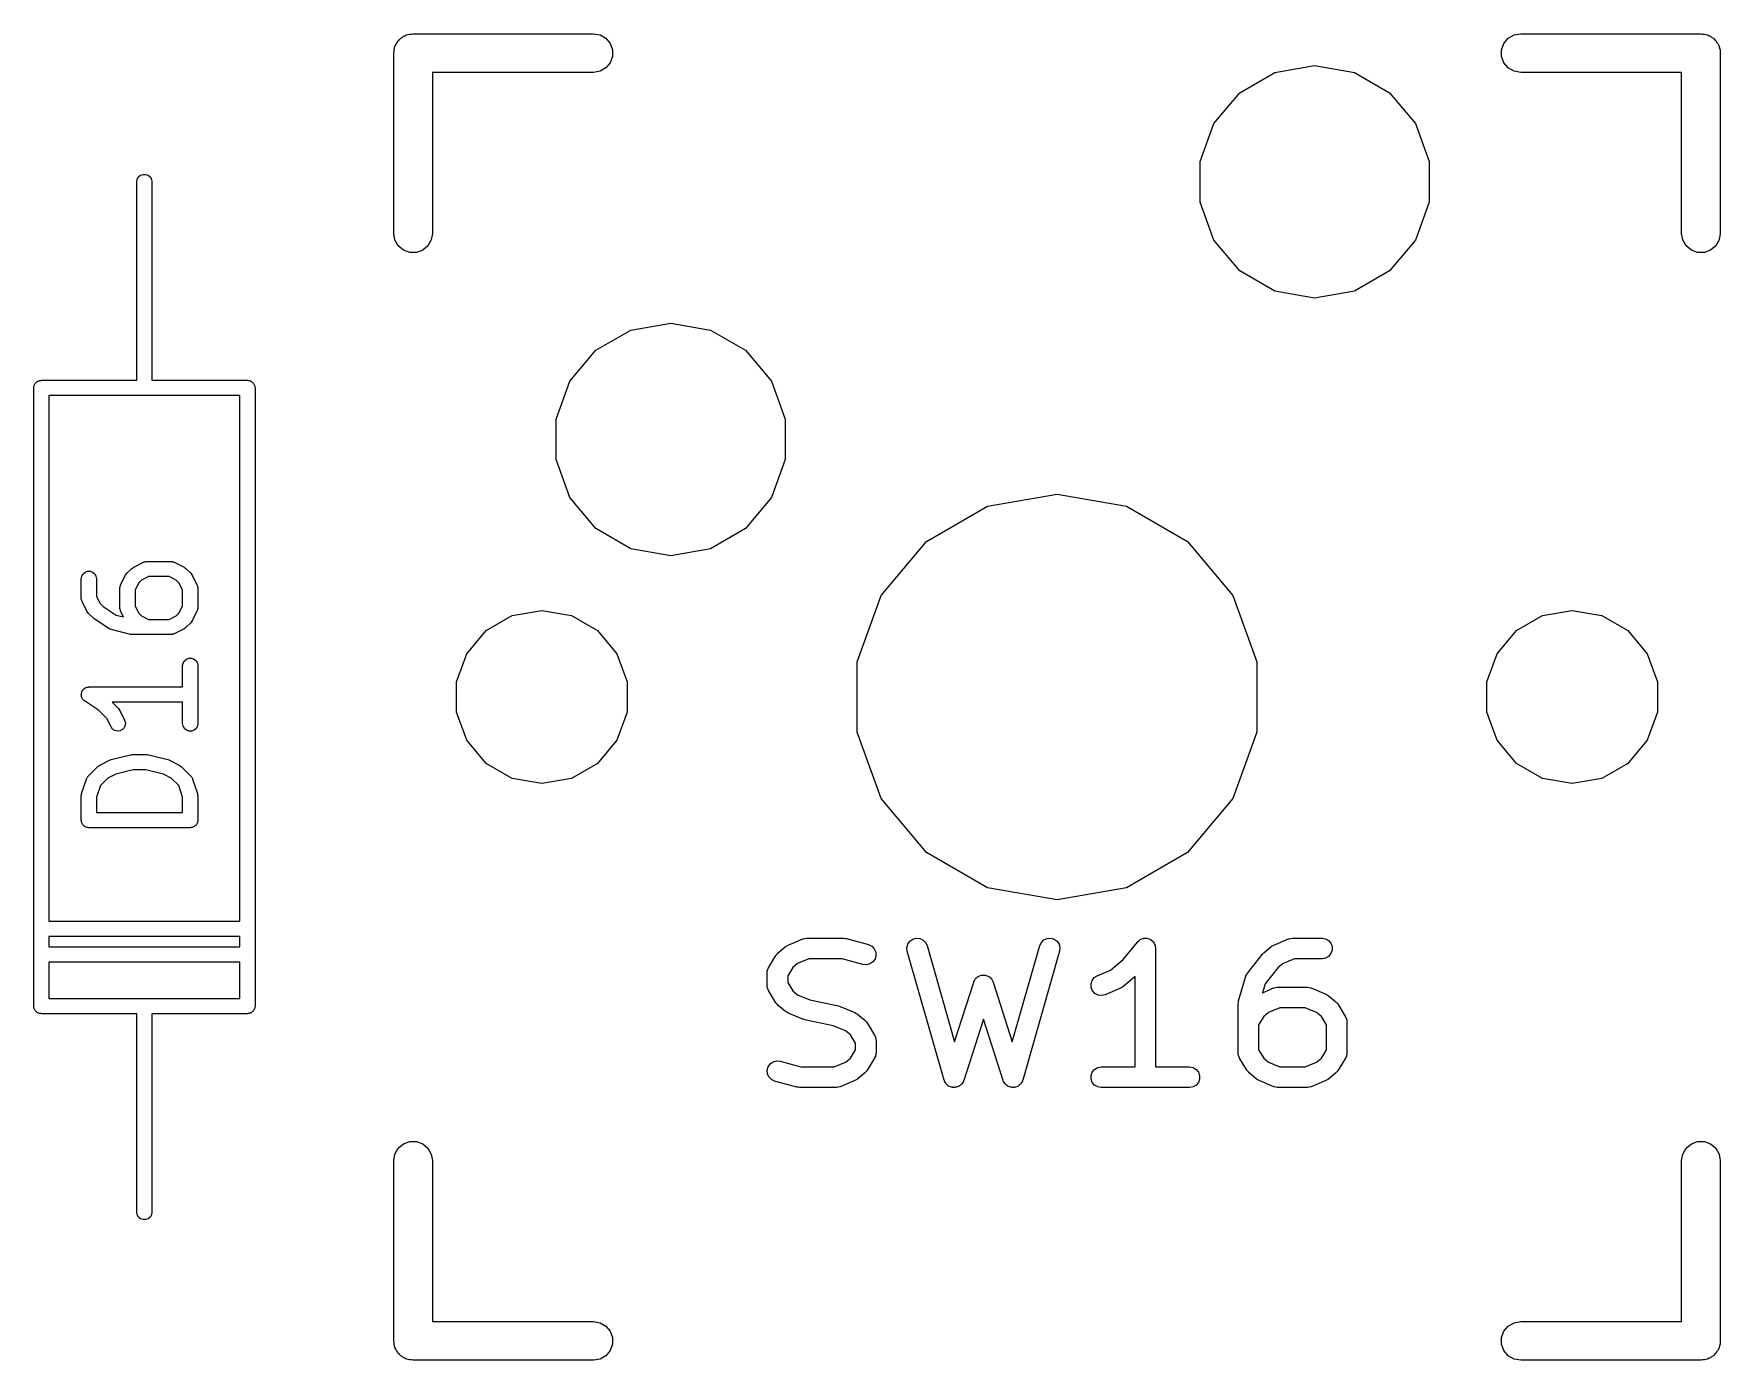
# Model space of a CAD drawing. Extents: x 30 to 168, y -145 to -27.
# Drawn here: x 124.91 to 141.54, y -66.54 to -53.46 of the extents above; entities that cross this region are included whole.
import ezdxf

# ---------------------------------------------------------------- set-up
doc = ezdxf.new("R2010")
doc.units = 0
doc.header["$MEASUREMENT"] = 0
doc.layers.add('BLACK', color=7, linetype='CONTINUOUS')

msp = doc.modelspace()

# ---------------------------------------------------------------- linework, layer by layer
at = {"layer": 'Black'}
for p, q in [((128.485, -53.5547), (128.496, -53.542)), ((128.496, -53.542), (128.504, -53.5275)), ((128.504, -53.5275), (128.517, -53.5168)), ((128.517, -53.5168), (128.528, -53.5041)), ((128.528, -53.5041), (128.542, -53.4957)), ((128.542, -53.4957), (128.555, -53.485)), ((128.555, -53.485), (128.57, -53.4793)), ((128.57, -53.4793), (128.585, -53.471)), ((128.585, -53.471), (128.601, -53.4681)), ((128.601, -53.4681), (128.617, -53.4624)), ((128.617, -53.4624), (128.634, -53.4624)), ((128.634, -53.4624), (128.65, -53.4595)), ((128.65, -53.4595), (130.428, -53.4595)), ((130.428, -53.4595), (130.493, -53.471)), ((130.493, -53.471), (130.55, -53.5041)), ((130.55, -53.5041), (130.593, -53.5547)), ((139.407, -53.5547), (139.45, -53.5041)), ((139.45, -53.5041), (139.507, -53.471)), ((139.507, -53.471), (139.572, -53.4595)), ((139.572, -53.4595), (141.35, -53.4595)), ((141.35, -53.4595), (141.366, -53.4624)), ((141.366, -53.4624), (141.383, -53.4624)), ((141.383, -53.4624), (141.399, -53.4681)), ((141.399, -53.4681), (141.415, -53.471)), ((141.415, -53.471), (141.43, -53.4793)), ((141.43, -53.4793), (141.445, -53.485)), ((141.445, -53.485), (141.458, -53.4957)), ((141.458, -53.4957), (141.472, -53.5041)), ((141.472, -53.5041), (141.483, -53.5168)), ((141.483, -53.5168), (141.496, -53.5275)), ((141.496, -53.5275), (141.504, -53.542)), ((141.504, -53.542), (141.515, -53.5547)), ((128.459, -53.65), (128.462, -53.6336)), ((128.459, -55.428), (128.459, -53.65)), ((128.462, -53.6169), (128.468, -53.6013)), ((128.462, -53.6336), (128.462, -53.6169)), ((128.468, -53.6013), (128.471, -53.5848)), ((128.471, -53.5848), (128.479, -53.5704)), ((128.479, -53.5704), (128.485, -53.5547)), ((130.593, -53.5547), (130.616, -53.6169)), ((130.616, -53.6831), (130.593, -53.7452)), ((130.616, -53.6169), (130.616, -53.6831)), ((139.384, -53.6169), (139.407, -53.5547)), ((139.384, -53.6831), (139.384, -53.6169)), ((139.407, -53.7452), (139.384, -53.6831)), ((141.515, -53.5547), (141.521, -53.5704)), ((141.521, -53.5704), (141.529, -53.5848)), ((141.529, -53.5848), (141.532, -53.6013)), ((141.532, -53.6013), (141.538, -53.6169)), ((141.538, -53.6169), (141.538, -53.6336)), ((141.538, -53.6336), (141.54, -53.65)), ((141.54, -53.65), (141.54, -55.428)), ((130.428, -53.8405), (128.84, -53.8405)), ((128.84, -53.8405), (128.84, -55.428)), ((130.493, -53.829), (130.428, -53.8405)), ((130.55, -53.7959), (130.493, -53.829)), ((130.593, -53.7452), (130.55, -53.7959)), ((136.802, -54.0411), (137.148, -53.8418)), ((137.148, -53.8418), (137.54, -53.7726)), ((137.54, -53.7726), (137.932, -53.8418)), ((137.932, -53.8418), (138.278, -54.0411)), ((139.45, -53.7959), (139.407, -53.7452)), ((139.507, -53.829), (139.45, -53.7959)), ((139.572, -53.8405), (139.507, -53.829)), ((141.159, -53.8405), (139.572, -53.8405)), ((141.159, -55.428), (141.159, -53.8405)), ((136.546, -54.3463), (136.802, -54.0411)), ((138.278, -54.0411), (138.534, -54.3463)), ((136.41, -54.7208), (136.546, -54.3463)), ((138.534, -54.3463), (138.67, -54.7208)), ((125.93, -54.8943), (125.943, -54.8718)), ((125.943, -54.8718), (125.962, -54.855)), ((125.962, -54.855), (125.987, -54.8461)), ((125.987, -54.8461), (126.013, -54.8461)), ((126.013, -54.8461), (126.037, -54.855)), ((126.037, -54.855), (126.057, -54.8718)), ((126.057, -54.8718), (126.07, -54.8943)), ((136.41, -55.1192), (136.41, -54.7208)), ((138.67, -54.7208), (138.67, -55.1192)), ((125.925, -54.92), (125.93, -54.8943)), ((125.925, -56.19), (125.925, -54.92)), ((126.07, -54.8943), (126.075, -54.92)), ((126.075, -54.92), (126.075, -56.19)), ((136.546, -55.4937), (136.41, -55.1192)), ((138.67, -55.1192), (138.534, -55.4937)), ((128.471, -55.4932), (128.459, -55.428)), ((128.504, -55.5505), (128.471, -55.4932)), ((128.829, -55.4932), (128.796, -55.5505)), ((128.84, -55.428), (128.829, -55.4932)), ((136.802, -55.7989), (136.546, -55.4937)), ((138.534, -55.4937), (138.278, -55.7989)), ((141.171, -55.4932), (141.159, -55.428)), ((141.204, -55.5505), (141.171, -55.4932)), ((141.529, -55.4932), (141.496, -55.5505)), ((141.54, -55.428), (141.529, -55.4932)), ((128.555, -55.593), (128.504, -55.5505)), ((128.617, -55.6156), (128.555, -55.593)), ((128.683, -55.6156), (128.617, -55.6156)), ((128.745, -55.593), (128.683, -55.6156)), ((128.796, -55.5505), (128.745, -55.593)), ((141.255, -55.593), (141.204, -55.5505)), ((141.317, -55.6156), (141.255, -55.593)), ((141.383, -55.6156), (141.317, -55.6156)), ((141.445, -55.593), (141.383, -55.6156)), ((141.496, -55.5505), (141.445, -55.593)), ((137.148, -55.9982), (136.802, -55.7989)), ((138.278, -55.7989), (137.932, -55.9982)), ((137.54, -56.0674), (137.148, -55.9982)), ((137.932, -55.9982), (137.54, -56.0674)), ((125.925, -56.877), (125.925, -56.19)), ((126.075, -56.19), (126.075, -56.877)), ((130.798, -56.3818), (131.19, -56.3126)), ((131.19, -56.3126), (131.582, -56.3818)), ((130.452, -56.5811), (130.798, -56.3818)), ((131.582, -56.3818), (131.928, -56.5811)), ((130.196, -56.8863), (130.452, -56.5811)), ((131.928, -56.5811), (132.184, -56.8863)), ((124.978, -56.8781), (124.984, -56.877)), ((124.984, -56.877), (125.925, -56.877)), ((126.075, -56.877), (127.016, -56.877)), ((127.016, -56.877), (127.022, -56.8781)), ((124.909, -56.952), (124.91, -56.9455)), ((124.909, -63.048), (124.909, -56.952)), ((124.91, -56.939), (124.912, -56.9328)), ((124.91, -56.9455), (124.91, -56.939)), ((124.912, -56.9328), (124.914, -56.9263)), ((124.914, -56.9263), (124.917, -56.9207)), ((124.917, -56.9207), (124.919, -56.9145)), ((124.919, -56.9145), (124.923, -56.9095)), ((124.923, -56.9095), (124.927, -56.9038)), ((124.927, -56.9038), (124.932, -56.8996)), ((124.932, -56.8996), (124.936, -56.8945)), ((124.936, -56.8945), (124.941, -56.8913)), ((124.941, -56.8913), (124.947, -56.887)), ((124.947, -56.887), (124.953, -56.8848)), ((124.953, -56.8848), (124.958, -56.8815)), ((124.958, -56.8815), (124.965, -56.8804)), ((124.965, -56.8804), (124.971, -56.8781)), ((124.971, -56.8781), (124.978, -56.8781)), ((126, -57.027), (125.059, -57.027)), ((125.059, -57.027), (125.059, -62.211)), ((126.941, -57.027), (126, -57.027)), ((126.941, -62.211), (126.941, -57.027)), ((127.022, -56.8781), (127.029, -56.8781)), ((127.029, -56.8781), (127.035, -56.8804)), ((127.035, -56.8804), (127.042, -56.8815)), ((127.042, -56.8815), (127.047, -56.8848)), ((127.047, -56.8848), (127.053, -56.887)), ((127.053, -56.887), (127.059, -56.8913)), ((127.059, -56.8913), (127.064, -56.8945)), ((127.064, -56.8945), (127.068, -56.8996)), ((127.068, -56.8996), (127.073, -56.9038)), ((127.073, -56.9038), (127.077, -56.9095)), ((127.077, -56.9095), (127.081, -56.9145)), ((127.081, -56.9145), (127.083, -56.9207)), ((127.083, -56.9207), (127.086, -56.9263)), ((127.086, -56.9263), (127.088, -56.9328)), ((127.088, -56.9328), (127.09, -56.939)), ((127.09, -56.939), (127.09, -56.9455)), ((127.09, -56.9455), (127.091, -56.952)), ((127.091, -56.952), (127.091, -63.048)), ((130.06, -57.2608), (130.196, -56.8863)), ((132.184, -56.8863), (132.32, -57.2608)), ((130.06, -57.6592), (130.06, -57.2608)), ((132.32, -57.2608), (132.32, -57.6592)), ((130.196, -58.0337), (130.06, -57.6592)), ((132.32, -57.6592), (132.184, -58.0337)), ((130.452, -58.3389), (130.196, -58.0337)), ((132.184, -58.0337), (131.928, -58.3389)), ((134.315, -58.1192), (135, -57.9985)), ((135, -57.9985), (135.685, -58.1192)), ((133.713, -58.4667), (134.315, -58.1192)), ((135.685, -58.1192), (136.287, -58.4667)), ((130.798, -58.5382), (130.452, -58.3389)), ((131.928, -58.3389), (131.582, -58.5382)), ((131.19, -58.6074), (130.798, -58.5382)), ((131.582, -58.5382), (131.19, -58.6074)), ((133.267, -58.9992), (133.713, -58.4667)), ((136.287, -58.4667), (136.733, -58.9992)), ((125.895, -58.7186), (125.99, -58.671)), ((125.99, -58.671), (125.994, -58.6698)), ((125.994, -58.6698), (125.998, -58.6676)), ((125.998, -58.6676), (126.007, -58.6661)), ((126.007, -58.6661), (126.015, -58.6636)), ((126.015, -58.6636), (126.02, -58.6638)), ((126.02, -58.6638), (126.024, -58.6631)), ((126.024, -58.6631), (126.262, -58.6631)), ((126.262, -58.6631), (126.266, -58.6638)), ((126.266, -58.6638), (126.27, -58.6636)), ((126.27, -58.6636), (126.279, -58.6661)), ((126.279, -58.6661), (126.288, -58.6676)), ((126.288, -58.6676), (126.291, -58.6698)), ((126.291, -58.6698), (126.295, -58.671)), ((126.295, -58.671), (126.391, -58.7186)), ((125.377, -58.8333), (125.382, -58.8077)), ((125.377, -59.0238), (125.377, -58.8333)), ((125.382, -58.8077), (125.395, -58.7851)), ((125.395, -58.7851), (125.415, -58.7684)), ((125.415, -58.7684), (125.439, -58.7595)), ((125.439, -58.7595), (125.465, -58.7595)), ((125.465, -58.7595), (125.49, -58.7684)), ((125.49, -58.7684), (125.51, -58.7851)), ((125.51, -58.7851), (125.523, -58.8077)), ((125.523, -58.8077), (125.527, -58.8333)), ((125.527, -58.8333), (125.527, -59.0061)), ((125.766, -58.895), (125.814, -58.7998)), ((125.814, -58.7998), (125.821, -58.7901)), ((125.821, -58.7901), (125.828, -58.7803)), ((125.828, -58.7803), (125.876, -58.7327)), ((125.876, -58.7327), (125.885, -58.7258)), ((125.885, -58.7258), (125.895, -58.7186)), ((125.973, -58.8474), (125.943, -58.8778)), ((126.042, -58.8131), (125.973, -58.8474)), ((126.244, -58.8131), (126.042, -58.8131)), ((126.313, -58.8474), (126.244, -58.8131)), ((126.343, -58.8778), (126.313, -58.8474)), ((126.391, -58.7186), (126.4, -58.7258)), ((126.4, -58.7258), (126.41, -58.7327)), ((126.41, -58.7327), (126.458, -58.7803)), ((126.458, -58.7803), (126.465, -58.7901)), ((126.465, -58.7901), (126.472, -58.7998)), ((126.472, -58.7998), (126.519, -58.895)), ((125.378, -59.0281), (125.377, -59.0238)), ((125.378, -59.0324), (125.378, -59.0281)), ((125.38, -59.0408), (125.378, -59.0324)), ((125.527, -59.0061), (125.562, -59.0746)), ((125.758, -58.9286), (125.759, -58.9243)), ((125.758, -59.119), (125.758, -58.9286)), ((125.759, -58.92), (125.761, -58.9116)), ((125.759, -58.9243), (125.759, -58.92)), ((125.761, -58.9116), (125.763, -58.9029)), ((125.763, -58.9029), (125.765, -58.8992)), ((125.765, -58.8992), (125.766, -58.895)), ((125.943, -58.8778), (125.908, -58.9463)), ((125.908, -58.9463), (125.908, -59.1013)), ((126.377, -58.9463), (126.343, -58.8778)), ((126.377, -59.1013), (126.377, -58.9463)), ((126.519, -58.895), (126.521, -58.8992)), ((126.521, -58.8992), (126.523, -58.9029)), ((126.523, -58.9029), (126.524, -58.9116)), ((126.524, -58.9116), (126.527, -58.92)), ((126.527, -58.92), (126.527, -58.9243)), ((126.527, -58.9243), (126.527, -58.9286)), ((126.527, -58.9286), (126.527, -59.119)), ((133.029, -59.6524), (133.267, -58.9992)), ((136.733, -58.9992), (136.971, -59.6524)), ((125.382, -59.0495), (125.38, -59.0408)), ((125.384, -59.0532), (125.382, -59.0495)), ((125.385, -59.0574), (125.384, -59.0532)), ((125.433, -59.1526), (125.385, -59.0574)), ((125.44, -59.1622), (125.433, -59.1526)), ((125.447, -59.1721), (125.44, -59.1622)), ((125.495, -59.2197), (125.447, -59.1721)), ((125.562, -59.0746), (125.595, -59.1084)), ((125.595, -59.1084), (125.721, -59.1923)), ((125.721, -59.1923), (125.795, -59.2108)), ((125.759, -59.1233), (125.758, -59.119)), ((125.759, -59.1276), (125.759, -59.1233)), ((125.761, -59.136), (125.759, -59.1276)), ((125.763, -59.1447), (125.761, -59.136)), ((125.765, -59.1484), (125.763, -59.1447)), ((125.766, -59.1526), (125.765, -59.1484)), ((125.795, -59.2108), (125.766, -59.1526)), ((125.908, -59.1013), (125.943, -59.1699)), ((125.943, -59.1699), (125.973, -59.2003)), ((125.973, -59.2003), (126.042, -59.2345)), ((126.244, -59.2345), (126.313, -59.2003)), ((126.313, -59.2003), (126.343, -59.1699)), ((126.343, -59.1699), (126.377, -59.1013)), ((126.519, -59.1526), (126.472, -59.2478)), ((126.521, -59.1484), (126.519, -59.1526)), ((126.523, -59.1447), (126.521, -59.1484)), ((126.524, -59.136), (126.523, -59.1447)), ((126.527, -59.1276), (126.524, -59.136)), ((126.527, -59.119), (126.527, -59.1233)), ((126.527, -59.1233), (126.527, -59.1276)), ((129.371, -59.3457), (129.628, -59.1974)), ((129.628, -59.1974), (129.92, -59.1458)), ((129.92, -59.1458), (130.212, -59.1974)), ((130.212, -59.1974), (130.469, -59.3457)), ((139.531, -59.3457), (139.788, -59.1974)), ((139.788, -59.1974), (140.08, -59.1458)), ((140.08, -59.1458), (140.372, -59.1974)), ((140.372, -59.1974), (140.629, -59.3457)), ((125.501, -59.2239), (125.495, -59.2197)), ((125.506, -59.2291), (125.501, -59.2239)), ((125.649, -59.3243), (125.506, -59.2291)), ((125.661, -59.3295), (125.649, -59.3243)), ((125.672, -59.3347), (125.661, -59.3295)), ((125.863, -59.3823), (125.672, -59.3347)), ((126.042, -59.2345), (126.244, -59.2345)), ((126.391, -59.329), (126.295, -59.3766)), ((126.4, -59.3218), (126.391, -59.329)), ((126.41, -59.3149), (126.4, -59.3218)), ((126.458, -59.2673), (126.41, -59.3149)), ((126.465, -59.2575), (126.458, -59.2673)), ((126.472, -59.2478), (126.465, -59.2575)), ((129.18, -59.5729), (129.371, -59.3457)), ((130.469, -59.3457), (130.66, -59.5729)), ((139.34, -59.5729), (139.531, -59.3457)), ((140.629, -59.3457), (140.82, -59.5729)), ((125.872, -59.3829), (125.863, -59.3823)), ((125.881, -59.3845), (125.872, -59.3829)), ((126.262, -59.3845), (125.881, -59.3845)), ((126.266, -59.3838), (126.262, -59.3845)), ((126.27, -59.384), (126.266, -59.3838)), ((126.279, -59.3815), (126.27, -59.384)), ((126.288, -59.38), (126.279, -59.3815)), ((126.291, -59.3778), (126.288, -59.38)), ((126.295, -59.3766), (126.291, -59.3778)), ((126.377, -59.6905), (126.382, -59.6648)), ((126.377, -59.9012), (126.377, -59.6905)), ((126.382, -59.6648), (126.395, -59.6423)), ((126.395, -59.6423), (126.415, -59.6255)), ((126.415, -59.6255), (126.439, -59.6166)), ((126.439, -59.6166), (126.465, -59.6166)), ((126.465, -59.6166), (126.49, -59.6255)), ((126.49, -59.6255), (126.51, -59.6423)), ((126.51, -59.6423), (126.523, -59.6648)), ((126.523, -59.6648), (126.527, -59.6905)), ((126.527, -59.6905), (126.527, -60.2619)), ((129.079, -59.8517), (129.18, -59.5729)), ((130.66, -59.5729), (130.761, -59.8517)), ((133.029, -60.3476), (133.029, -59.6524)), ((136.971, -59.6524), (136.971, -60.3476)), ((139.239, -59.8517), (139.34, -59.5729)), ((140.82, -59.5729), (140.921, -59.8517)), ((129.079, -60.1483), (129.079, -59.8517)), ((130.761, -59.8517), (130.761, -60.1483)), ((139.239, -60.1483), (139.239, -59.8517)), ((140.921, -59.8517), (140.921, -60.1483)), ((125.378, -59.9714), (125.379, -59.9673)), ((125.379, -59.9803), (125.378, -59.9714)), ((125.379, -59.9632), (125.382, -59.9548)), ((125.379, -59.9673), (125.379, -59.9632)), ((125.379, -59.9892), (125.379, -59.9803)), ((125.38, -59.9931), (125.379, -59.9892)), ((125.38, -59.9973), (125.38, -59.9931)), ((125.384, -60.0053), (125.38, -59.9973)), ((125.382, -59.9548), (125.384, -59.9461)), ((125.384, -59.9461), (125.386, -59.9426)), ((125.387, -60.0137), (125.384, -60.0053)), ((125.386, -59.9426), (125.387, -59.9387)), ((125.387, -59.9387), (125.393, -59.9318)), ((125.39, -60.0169), (125.387, -60.0137)), ((125.392, -60.0206), (125.39, -60.0169)), ((125.398, -60.0268), (125.392, -60.0206)), ((125.393, -59.9318), (125.398, -59.9244)), ((125.398, -59.9244), (125.402, -59.9219)), ((125.404, -60.0336), (125.398, -60.0268)), ((125.402, -59.9219), (125.404, -59.9187)), ((125.404, -59.9187), (125.412, -59.9143)), ((125.408, -60.0357), (125.404, -60.0336)), ((125.411, -60.0386), (125.408, -60.0357)), ((125.412, -59.9143), (125.419, -59.909)), ((125.419, -59.909), (125.423, -59.9078)), ((125.423, -59.9078), (125.427, -59.9057)), ((125.427, -59.9057), (125.436, -59.9042)), ((125.436, -59.9042), (125.444, -59.9016)), ((125.444, -59.9016), (125.448, -59.9019)), ((125.448, -59.9019), (125.452, -59.9012)), ((125.452, -59.9012), (126.377, -59.9012)), ((125.547, -60.1297), (125.411, -60.0386)), ((125.629, -60.2111), (125.547, -60.1297)), ((126.377, -60.0512), (125.681, -60.0512)), ((125.681, -60.0512), (125.744, -60.1136)), ((125.744, -60.1136), (125.75, -60.1235)), ((125.75, -60.1235), (125.758, -60.1331)), ((125.758, -60.1331), (125.805, -60.2284)), ((126.377, -60.2619), (126.377, -60.0512)), ((129.18, -60.4271), (129.079, -60.1483)), ((130.761, -60.1483), (130.66, -60.4271)), ((139.34, -60.4271), (139.239, -60.1483)), ((140.921, -60.1483), (140.82, -60.4271)), ((125.671, -60.2954), (125.629, -60.2111)), ((125.687, -60.3164), (125.671, -60.2954)), ((125.708, -60.3307), (125.687, -60.3164)), ((125.734, -60.3368), (125.708, -60.3307)), ((125.759, -60.3338), (125.734, -60.3368)), ((125.783, -60.3221), (125.759, -60.3338)), ((125.801, -60.3032), (125.783, -60.3221)), ((125.811, -60.2793), (125.801, -60.3032)), ((125.805, -60.2284), (125.813, -60.2533)), ((125.813, -60.2533), (125.811, -60.2793)), ((126.382, -60.2876), (126.377, -60.2619)), ((126.395, -60.3101), (126.382, -60.2876)), ((126.415, -60.3269), (126.395, -60.3101)), ((126.439, -60.3358), (126.415, -60.3269)), ((126.465, -60.3358), (126.439, -60.3358)), ((126.49, -60.3269), (126.465, -60.3358)), ((126.51, -60.3101), (126.49, -60.3269)), ((126.523, -60.2876), (126.51, -60.3101)), ((126.527, -60.2619), (126.523, -60.2876)), ((133.267, -61.0008), (133.029, -60.3476)), ((136.971, -60.3476), (136.733, -61.0008)), ((129.371, -60.6543), (129.18, -60.4271)), ((130.66, -60.4271), (130.469, -60.6543)), ((139.531, -60.6543), (139.34, -60.4271)), ((140.82, -60.4271), (140.629, -60.6543)), ((125.447, -60.7803), (125.542, -60.6851)), ((125.542, -60.6851), (125.552, -60.6782)), ((125.552, -60.6782), (125.562, -60.671)), ((125.562, -60.671), (125.657, -60.6234)), ((125.657, -60.6234), (125.665, -60.6211)), ((125.665, -60.6211), (125.672, -60.6177)), ((125.672, -60.6177), (125.863, -60.5701)), ((125.863, -60.5701), (125.872, -60.5694)), ((125.872, -60.5694), (125.881, -60.5679)), ((125.881, -60.5679), (126.024, -60.5679)), ((126.024, -60.5679), (126.033, -60.5694)), ((126.033, -60.5694), (126.042, -60.5701)), ((126.042, -60.5701), (126.232, -60.6177)), ((126.232, -60.6177), (126.24, -60.6211)), ((126.24, -60.6211), (126.248, -60.6234)), ((126.248, -60.6234), (126.343, -60.671)), ((126.343, -60.671), (126.353, -60.6782)), ((126.353, -60.6782), (126.363, -60.6851)), ((126.363, -60.6851), (126.458, -60.7803)), ((129.628, -60.8026), (129.371, -60.6543)), ((130.469, -60.6543), (130.212, -60.8026)), ((139.788, -60.8026), (139.531, -60.6543)), ((140.629, -60.6543), (140.372, -60.8026)), ((125.381, -60.9525), (125.429, -60.8096)), ((125.429, -60.8096), (125.431, -60.8058)), ((125.431, -60.8058), (125.432, -60.8016)), ((125.432, -60.8016), (125.437, -60.7944)), ((125.437, -60.7944), (125.441, -60.7867)), ((125.441, -60.7867), (125.444, -60.7838)), ((125.444, -60.7838), (125.447, -60.7803)), ((125.64, -60.7997), (125.566, -60.8738)), ((125.717, -60.7612), (125.64, -60.7997)), ((125.89, -60.7179), (125.717, -60.7612)), ((126.015, -60.7179), (125.89, -60.7179)), ((126.188, -60.7612), (126.015, -60.7179)), ((126.265, -60.7997), (126.188, -60.7612)), ((126.339, -60.8738), (126.265, -60.7997)), ((126.458, -60.7803), (126.46, -60.7838)), ((126.46, -60.7838), (126.464, -60.7867)), ((126.464, -60.7867), (126.468, -60.7944)), ((126.468, -60.7944), (126.473, -60.8016)), ((126.473, -60.8016), (126.474, -60.8058)), ((126.474, -60.8058), (126.476, -60.8096)), ((126.476, -60.8096), (126.524, -60.9525)), ((129.92, -60.8541), (129.628, -60.8026)), ((130.212, -60.8026), (129.92, -60.8541)), ((140.08, -60.8541), (139.788, -60.8026)), ((140.372, -60.8026), (140.08, -60.8541)), ((125.377, -60.9762), (125.379, -60.9643)), ((125.377, -61.2143), (125.377, -60.9762)), ((125.379, -60.9643), (125.381, -60.9525)), ((125.566, -60.8738), (125.527, -60.9884)), ((125.527, -60.9884), (125.527, -61.1393)), ((126.377, -60.9884), (126.339, -60.8738)), ((126.377, -61.1393), (126.377, -60.9884)), ((126.524, -60.9525), (126.525, -60.9643)), ((126.525, -60.9643), (126.527, -60.9762)), ((126.527, -60.9762), (126.527, -61.2143)), ((133.713, -61.5332), (133.267, -61.0008)), ((136.733, -61.0008), (136.287, -61.5332)), ((125.527, -61.1393), (126.377, -61.1393)), ((125.379, -61.2207), (125.377, -61.2143)), ((125.379, -61.2273), (125.379, -61.2207)), ((125.381, -61.2335), (125.379, -61.2273)), ((125.382, -61.2399), (125.381, -61.2335)), ((125.385, -61.2456), (125.382, -61.2399)), ((125.387, -61.2518), (125.385, -61.2456)), ((125.392, -61.2568), (125.387, -61.2518)), ((125.395, -61.2625), (125.392, -61.2568)), ((125.4, -61.2667), (125.395, -61.2625)), ((125.404, -61.2717), (125.4, -61.2667)), ((125.41, -61.275), (125.404, -61.2717)), ((125.415, -61.2792), (125.41, -61.275)), ((125.421, -61.2815), (125.415, -61.2792)), ((125.427, -61.2848), (125.421, -61.2815)), ((125.433, -61.2859), (125.427, -61.2848)), ((125.439, -61.2881), (125.433, -61.2859)), ((125.446, -61.2881), (125.439, -61.2881)), ((125.452, -61.2893), (125.446, -61.2881)), ((126.452, -61.2893), (125.452, -61.2893)), ((126.459, -61.2881), (126.452, -61.2893)), ((126.465, -61.2881), (126.459, -61.2881)), ((126.472, -61.2859), (126.465, -61.2881)), ((126.478, -61.2848), (126.472, -61.2859)), ((126.484, -61.2815), (126.478, -61.2848)), ((126.49, -61.2792), (126.484, -61.2815)), ((126.495, -61.275), (126.49, -61.2792)), ((126.501, -61.2717), (126.495, -61.275)), ((126.505, -61.2667), (126.501, -61.2717)), ((126.51, -61.2625), (126.505, -61.2667)), ((126.513, -61.2568), (126.51, -61.2625)), ((126.517, -61.2518), (126.513, -61.2568)), ((126.52, -61.2456), (126.517, -61.2518)), ((126.523, -61.2399), (126.52, -61.2456)), ((126.524, -61.2335), (126.523, -61.2399)), ((126.526, -61.2273), (126.524, -61.2335)), ((126.527, -61.2143), (126.526, -61.2207)), ((126.526, -61.2207), (126.526, -61.2273)), ((134.315, -61.8808), (133.713, -61.5332)), ((136.287, -61.5332), (135.685, -61.8808)), ((135, -62.0015), (134.315, -61.8808)), ((135.685, -61.8808), (135, -62.0015)), ((125.059, -62.211), (126.941, -62.211)), ((125.059, -62.361), (125.059, -62.465)), ((126.941, -62.361), (125.059, -62.361)), ((126.941, -62.465), (126.941, -62.361)), ((125.059, -62.465), (126.941, -62.465)), ((132.239, -62.5354), (132.25, -62.5224)), ((132.25, -62.5224), (132.322, -62.4619)), ((132.322, -62.4619), (132.336, -62.4544)), ((132.336, -62.4544), (132.348, -62.4462)), ((132.348, -62.4462), (132.493, -62.3857)), ((132.493, -62.3857), (132.496, -62.3852)), ((132.496, -62.3852), (132.498, -62.3841)), ((132.498, -62.3841), (132.513, -62.3814)), ((132.513, -62.3814), (132.528, -62.378)), ((132.528, -62.378), (132.53, -62.3783)), ((132.53, -62.3783), (132.533, -62.3779)), ((132.533, -62.3779), (132.895, -62.3779)), ((132.895, -62.3779), (132.909, -62.3803)), ((132.909, -62.3803), (132.923, -62.3816)), ((132.923, -62.3816), (133.14, -62.4421)), ((133.14, -62.4421), (133.172, -62.4573)), ((133.172, -62.4573), (133.197, -62.4825)), ((133.197, -62.4825), (133.212, -62.5146)), ((133.212, -62.5146), (133.214, -62.5498)), ((133.52, -62.4723), (133.528, -62.4381)), ((133.523, -62.5074), (133.52, -62.4723)), ((133.886, -63.7774), (133.523, -62.5074)), ((133.528, -62.4381), (133.548, -62.4089)), ((133.548, -62.4089), (133.577, -62.3882)), ((133.577, -62.3882), (133.611, -62.3785)), ((133.611, -62.3785), (133.646, -62.381)), ((133.646, -62.381), (133.678, -62.3953)), ((133.678, -62.3953), (133.703, -62.4199)), ((133.703, -62.4199), (133.719, -62.4516)), ((133.719, -62.4516), (133.99, -63.399)), ((134.559, -63.399), (134.83, -62.4516)), ((135.025, -62.5074), (134.662, -63.7774)), ((134.83, -62.4516), (134.845, -62.4199)), ((134.845, -62.4199), (134.871, -62.3953)), ((134.871, -62.3953), (134.903, -62.381)), ((134.903, -62.381), (134.938, -62.3785)), ((134.938, -62.3785), (134.972, -62.3882)), ((134.972, -62.3882), (135, -62.4089)), ((135, -62.4089), (135.02, -62.4381)), ((135.02, -62.4381), (135.029, -62.4723)), ((135.029, -62.4723), (135.025, -62.5074)), ((135.653, -62.5895), (135.792, -62.4161)), ((135.792, -62.4153), (135.793, -62.4142)), ((135.792, -62.4161), (135.792, -62.4153)), ((135.793, -62.4142), (135.806, -62.4036)), ((135.806, -62.4036), (135.818, -62.3927)), ((135.818, -62.3927), (135.819, -62.3923)), ((135.819, -62.3923), (135.82, -62.3915)), ((135.82, -62.3915), (135.836, -62.3859)), ((135.836, -62.3859), (135.851, -62.3799)), ((135.851, -62.3799), (135.852, -62.3799)), ((135.852, -62.3799), (135.853, -62.3795)), ((135.853, -62.3795), (135.87, -62.3795)), ((135.87, -62.3795), (135.886, -62.3791)), ((135.886, -62.3791), (135.887, -62.3795)), ((135.887, -62.3795), (135.888, -62.3795)), ((135.888, -62.3795), (135.904, -62.3851)), ((135.904, -62.3851), (135.92, -62.3904)), ((135.92, -62.3904), (135.921, -62.3911)), ((135.921, -62.3911), (135.922, -62.3915)), ((135.922, -62.3915), (135.934, -62.4021)), ((135.934, -62.4021), (135.947, -62.4124)), ((135.947, -62.4124), (135.948, -62.4134)), ((135.948, -62.4134), (135.949, -62.4142)), ((135.949, -62.4142), (135.957, -62.4285)), ((135.957, -62.4285), (135.965, -62.4426)), ((135.965, -62.4426), (135.966, -62.4437)), ((135.966, -62.4437), (135.966, -62.4448)), ((135.966, -62.4448), (135.969, -62.461)), ((135.969, -62.461), (135.972, -62.4771)), ((135.972, -62.4771), (135.972, -62.4783)), ((135.972, -62.4783), (135.972, -62.4795)), ((135.972, -62.4795), (135.972, -63.6479)), ((137.025, -62.537), (137.033, -62.5302)), ((137.033, -62.5302), (137.04, -62.5224)), ((137.04, -62.5224), (137.112, -62.4619)), ((137.112, -62.4619), (137.125, -62.4544)), ((137.125, -62.4544), (137.138, -62.4462)), ((137.138, -62.4462), (137.283, -62.3857)), ((137.283, -62.3857), (137.286, -62.3852)), ((137.286, -62.3852), (137.288, -62.3841)), ((137.288, -62.3841), (137.303, -62.3814)), ((137.303, -62.3814), (137.318, -62.378)), ((137.318, -62.378), (137.32, -62.3783)), ((137.32, -62.3783), (137.322, -62.3779)), ((137.322, -62.3779), (137.613, -62.3779)), ((137.613, -62.3779), (137.647, -62.3841)), ((137.647, -62.3841), (137.678, -62.4017)), ((137.678, -62.4017), (137.701, -62.4287)), ((137.701, -62.5303), (137.678, -62.5574)), ((137.701, -62.4287), (137.713, -62.4619)), ((137.713, -62.4972), (137.701, -62.5303)), ((137.713, -62.4619), (137.713, -62.4972)), ((126.941, -62.615), (125.059, -62.615)), ((125.059, -62.615), (125.059, -62.973)), ((126.941, -62.973), (126.941, -62.615)), ((132.143, -62.7021), (132.145, -62.6946)), ((132.145, -62.6946), (132.147, -62.6867)), ((132.147, -62.6867), (132.152, -62.6782)), ((132.152, -62.6782), (132.155, -62.6692)), ((132.155, -62.6692), (132.228, -62.5482)), ((132.228, -62.5482), (132.239, -62.5354)), ((132.393, -62.6675), (132.344, -62.7496)), ((132.441, -62.6279), (132.393, -62.6675)), ((132.553, -62.5811), (132.441, -62.6279)), ((132.882, -62.5811), (132.553, -62.5811)), ((133.086, -62.6379), (132.882, -62.5811)), ((133.121, -62.6413), (133.086, -62.6379)), ((133.155, -62.6325), (133.121, -62.6413)), ((133.184, -62.6125), (133.155, -62.6325)), ((133.205, -62.5838), (133.184, -62.6125)), ((133.214, -62.5498), (133.205, -62.5838)), ((135.396, -62.7486), (135.527, -62.694)), ((135.527, -62.694), (135.653, -62.5895)), ((136.88, -62.7184), (137.025, -62.537)), ((137.177, -62.672), (137.051, -62.83)), ((137.23, -62.6279), (137.177, -62.672)), ((137.343, -62.5811), (137.23, -62.6279)), ((137.613, -62.5811), (137.343, -62.5811)), ((137.647, -62.575), (137.613, -62.5811)), ((137.678, -62.5574), (137.647, -62.575)), ((132.141, -62.7214), (132.142, -62.7118)), ((132.141, -62.8424), (132.141, -62.7214)), ((132.142, -62.852), (132.141, -62.8424)), ((132.142, -62.7118), (132.143, -62.7021)), ((132.143, -62.8617), (132.142, -62.852)), ((132.145, -62.8692), (132.143, -62.8617)), ((132.344, -62.7496), (132.344, -62.8142)), ((132.344, -62.8142), (132.393, -62.8963)), ((133.99, -63.399), (134.178, -62.8114)), ((134.178, -62.8114), (134.179, -62.8078)), ((134.179, -62.8078), (134.18, -62.8039)), ((134.18, -62.8039), (134.188, -62.7923)), ((134.188, -62.7923), (134.194, -62.7802)), ((134.194, -62.7802), (134.197, -62.7775)), ((134.197, -62.7775), (134.199, -62.7741)), ((134.199, -62.7741), (134.21, -62.7657)), ((134.21, -62.7657), (134.22, -62.7565)), ((134.22, -62.7565), (134.224, -62.7549)), ((134.224, -62.7549), (134.227, -62.7525)), ((134.227, -62.7525), (134.24, -62.7483)), ((134.24, -62.7483), (134.253, -62.7431)), ((134.253, -62.7431), (134.257, -62.7429)), ((134.257, -62.7429), (134.261, -62.7417)), ((134.261, -62.7417), (134.274, -62.7422)), ((134.274, -62.7422), (134.288, -62.7417)), ((134.288, -62.7417), (134.292, -62.7429)), ((134.292, -62.7429), (134.296, -62.7431)), ((134.296, -62.7431), (134.309, -62.7483)), ((134.309, -62.7483), (134.322, -62.7525)), ((134.322, -62.7525), (134.325, -62.7549)), ((134.325, -62.7549), (134.329, -62.7565)), ((134.329, -62.7565), (134.339, -62.7657)), ((134.339, -62.7657), (134.349, -62.7741)), ((134.349, -62.7741), (134.352, -62.7775)), ((134.352, -62.7775), (134.355, -62.7802)), ((134.355, -62.7802), (134.361, -62.7923)), ((134.361, -62.7923), (134.368, -62.8039)), ((134.368, -62.8039), (134.369, -62.8078)), ((134.369, -62.8078), (134.371, -62.8114)), ((134.371, -62.8114), (134.559, -63.399)), ((135.335, -62.8293), (135.345, -62.7957)), ((135.336, -62.8646), (135.335, -62.8293)), ((135.35, -62.8971), (135.336, -62.8646)), ((135.345, -62.7957), (135.367, -62.7676)), ((135.367, -62.7676), (135.396, -62.7486)), ((135.646, -62.86), (135.632, -62.8675)), ((135.769, -62.7569), (135.646, -62.86)), ((135.769, -63.6479), (135.769, -62.7569)), ((136.79, -62.9946), (136.862, -62.7527)), ((136.862, -62.7527), (136.863, -62.7511)), ((136.863, -62.7494), (136.871, -62.7354)), ((136.863, -62.7511), (136.863, -62.7494)), ((136.871, -62.7354), (136.878, -62.7212)), ((136.878, -62.7212), (136.879, -62.72)), ((136.879, -62.72), (136.88, -62.7184)), ((137.051, -62.83), (137.025, -62.9166)), ((137.158, -62.8652), (137.172, -62.8618)), ((137.172, -62.8618), (137.175, -62.8621)), ((137.175, -62.8621), (137.177, -62.8617)), ((137.177, -62.8617), (137.467, -62.8617)), ((137.467, -62.8617), (137.47, -62.8621)), ((137.47, -62.8621), (137.472, -62.8618)), ((137.472, -62.8618), (137.487, -62.8652)), ((125.059, -62.973), (126, -62.973)), ((126, -62.973), (126.941, -62.973)), ((132.147, -62.8771), (132.145, -62.8692)), ((132.152, -62.8856), (132.147, -62.8771)), ((132.155, -62.8947), (132.152, -62.8856)), ((132.228, -63.0156), (132.155, -62.8947)), ((132.239, -63.0284), (132.228, -63.0156)), ((132.25, -63.0414), (132.239, -63.0284)), ((132.393, -62.8963), (132.441, -62.9359)), ((132.441, -62.9359), (132.563, -62.9868)), ((132.563, -62.9868), (132.844, -63.0453)), ((135.374, -62.9231), (135.35, -62.8971)), ((135.405, -62.9393), (135.374, -62.9231)), ((135.44, -62.9439), (135.405, -62.9393)), ((135.475, -62.9362), (135.44, -62.9439)), ((135.62, -62.8757), (135.475, -62.9362)), ((135.632, -62.8675), (135.62, -62.8757)), ((136.785, -63.0238), (136.788, -63.0093)), ((136.785, -63.5076), (136.785, -63.0238)), ((136.788, -63.0093), (136.79, -62.9946)), ((137.025, -62.9166), (137.138, -62.8695)), ((137.138, -62.8695), (137.14, -62.869)), ((137.14, -62.869), (137.142, -62.8679)), ((137.142, -62.8679), (137.158, -62.8652)), ((137.487, -62.8652), (137.502, -62.8679)), ((137.502, -62.8679), (137.504, -62.869)), ((137.504, -62.869), (137.507, -62.8695)), ((137.507, -62.8695), (137.652, -62.93)), ((137.652, -62.93), (137.664, -62.9382)), ((137.664, -62.9382), (137.678, -62.9458)), ((137.678, -62.9458), (137.75, -63.0062)), ((137.75, -63.0062), (137.761, -63.0192)), ((137.761, -63.0192), (137.772, -63.032)), ((124.91, -63.0545), (124.909, -63.048)), ((124.91, -63.061), (124.91, -63.0545)), ((124.912, -63.0672), (124.91, -63.061)), ((124.914, -63.0737), (124.912, -63.0672)), ((124.917, -63.0793), (124.914, -63.0737)), ((124.919, -63.0855), (124.917, -63.0793)), ((124.923, -63.0905), (124.919, -63.0855)), ((124.927, -63.0962), (124.923, -63.0905)), ((124.932, -63.1004), (124.927, -63.0962)), ((124.936, -63.1055), (124.932, -63.1004)), ((124.941, -63.1087), (124.936, -63.1055)), ((124.947, -63.113), (124.941, -63.1087)), ((124.953, -63.1152), (124.947, -63.113)), ((124.958, -63.1185), (124.953, -63.1152)), ((124.965, -63.1196), (124.958, -63.1185)), ((124.971, -63.1219), (124.965, -63.1196)), ((124.978, -63.1219), (124.971, -63.1219)), ((124.984, -63.123), (124.978, -63.1219)), ((125.925, -63.123), (124.984, -63.123)), ((125.925, -63.81), (125.925, -63.123)), ((127.016, -63.123), (126.075, -63.123)), ((126.075, -63.123), (126.075, -63.81)), ((127.022, -63.1219), (127.016, -63.123)), ((127.029, -63.1219), (127.022, -63.1219)), ((127.035, -63.1196), (127.029, -63.1219)), ((127.042, -63.1185), (127.035, -63.1196)), ((127.047, -63.1152), (127.042, -63.1185)), ((127.053, -63.113), (127.047, -63.1152)), ((127.059, -63.1087), (127.053, -63.113)), ((127.064, -63.1055), (127.059, -63.1087)), ((127.068, -63.1004), (127.064, -63.1055)), ((127.073, -63.0962), (127.068, -63.1004)), ((127.077, -63.0905), (127.073, -63.0962)), ((127.081, -63.0855), (127.077, -63.0905)), ((127.083, -63.0793), (127.081, -63.0855)), ((127.086, -63.0737), (127.083, -63.0793)), ((127.088, -63.0672), (127.086, -63.0737)), ((127.09, -63.061), (127.088, -63.0672)), ((127.091, -63.048), (127.09, -63.0545)), ((127.09, -63.0545), (127.09, -63.061)), ((132.322, -63.1019), (132.25, -63.0414)), ((132.336, -63.1094), (132.322, -63.1019)), ((132.348, -63.1176), (132.336, -63.1094)), ((132.493, -63.1781), (132.348, -63.1176)), ((132.503, -63.1802), (132.493, -63.1781)), ((132.512, -63.1837), (132.503, -63.1802)), ((132.793, -63.2423), (132.512, -63.1837)), ((132.844, -63.0453), (132.853, -63.0489)), ((132.853, -63.0489), (132.862, -63.051)), ((132.862, -63.051), (133.007, -63.1115)), ((133.007, -63.1115), (133.02, -63.1196)), ((133.02, -63.1196), (133.033, -63.1272)), ((133.033, -63.1272), (133.106, -63.1877)), ((133.106, -63.1877), (133.117, -63.2006)), ((134.274, -63.1757), (134.081, -63.7805)), ((134.468, -63.7805), (134.274, -63.1757)), ((137.038, -63.1513), (136.988, -63.2334)), ((137.085, -63.1117), (137.038, -63.1513)), ((137.197, -63.0649), (137.085, -63.1117)), ((137.447, -63.0649), (137.197, -63.0649)), ((137.559, -63.1117), (137.447, -63.0649)), ((137.607, -63.1513), (137.559, -63.1117)), ((137.656, -63.2334), (137.607, -63.1513)), ((137.772, -63.032), (137.845, -63.153)), ((137.845, -63.153), (137.848, -63.1621)), ((137.848, -63.1621), (137.853, -63.1705)), ((137.853, -63.1705), (137.855, -63.1784)), ((137.855, -63.1784), (137.857, -63.1859)), ((137.857, -63.1859), (137.858, -63.1956)), ((137.858, -63.1956), (137.859, -63.2052)), ((132.915, -63.2931), (132.793, -63.2423)), ((132.962, -63.3327), (132.915, -63.2931)), ((133.012, -63.4148), (132.962, -63.3327)), ((133.117, -63.2006), (133.128, -63.2134)), ((133.128, -63.2134), (133.2, -63.3344)), ((133.2, -63.3344), (133.204, -63.3435)), ((133.204, -63.3435), (133.209, -63.3519)), ((133.209, -63.3519), (133.21, -63.3598)), ((133.21, -63.3598), (133.213, -63.3673)), ((136.988, -63.2334), (136.988, -63.4795)), ((137.656, -63.4795), (137.656, -63.2334)), ((137.859, -63.2052), (137.859, -63.5076)), ((132.962, -63.5615), (133.012, -63.4795)), ((133.012, -63.4795), (133.012, -63.4148)), ((133.213, -63.5269), (133.21, -63.5344)), ((133.213, -63.3673), (133.213, -63.3771)), ((133.213, -63.3771), (133.215, -63.3867)), ((133.215, -63.5076), (133.213, -63.5172)), ((133.213, -63.5172), (133.213, -63.5269)), ((133.215, -63.3867), (133.215, -63.5076)), ((136.787, -63.5172), (136.785, -63.5076)), ((136.787, -63.5269), (136.787, -63.5172)), ((136.79, -63.5345), (136.787, -63.5269)), ((136.988, -63.4795), (137.038, -63.5615)), ((137.607, -63.5615), (137.656, -63.4795)), ((137.857, -63.5269), (137.855, -63.5344)), ((137.858, -63.5172), (137.857, -63.5269)), ((137.859, -63.5076), (137.858, -63.5172)), ((132.141, -63.6793), (132.151, -63.6453)), ((132.144, -63.7144), (132.141, -63.6793)), ((132.151, -63.6453), (132.171, -63.6166)), ((132.171, -63.6166), (132.2, -63.5966)), ((132.2, -63.5966), (132.234, -63.5878)), ((132.234, -63.5878), (132.269, -63.5912)), ((132.269, -63.5912), (132.474, -63.6479)), ((132.474, -63.6479), (132.803, -63.6479)), ((132.803, -63.6479), (132.915, -63.6012)), ((132.915, -63.6012), (132.962, -63.5615)), ((133.117, -63.6937), (133.106, -63.7066)), ((133.128, -63.6808), (133.117, -63.6937)), ((133.2, -63.5599), (133.128, -63.6808)), ((133.204, -63.5508), (133.2, -63.5599)), ((133.209, -63.5424), (133.204, -63.5508)), ((133.21, -63.5344), (133.209, -63.5424)), ((135.347, -63.6987), (135.37, -63.6717)), ((135.37, -63.6717), (135.401, -63.6541)), ((135.401, -63.6541), (135.435, -63.6479)), ((135.435, -63.6479), (135.769, -63.6479)), ((135.972, -63.6479), (136.306, -63.6479)), ((136.306, -63.6479), (136.341, -63.6541)), ((136.341, -63.6541), (136.372, -63.6717)), ((136.372, -63.6717), (136.394, -63.6987)), ((136.791, -63.5424), (136.79, -63.5345)), ((136.796, -63.5508), (136.791, -63.5424)), ((136.8, -63.5599), (136.796, -63.5508)), ((136.872, -63.6808), (136.8, -63.5599)), ((136.883, -63.6937), (136.872, -63.6808)), ((136.894, -63.7066), (136.883, -63.6937)), ((137.038, -63.5615), (137.085, -63.6012)), ((137.085, -63.6012), (137.197, -63.6479)), ((137.197, -63.6479), (137.447, -63.6479)), ((137.447, -63.6479), (137.559, -63.6012)), ((137.559, -63.6012), (137.607, -63.5615)), ((137.761, -63.6937), (137.75, -63.7066)), ((137.772, -63.6808), (137.761, -63.6937)), ((137.845, -63.5599), (137.772, -63.6808)), ((137.848, -63.5508), (137.845, -63.5599)), ((137.853, -63.5424), (137.848, -63.5508)), ((137.855, -63.5344), (137.853, -63.5424)), ((125.925, -65.08), (125.925, -63.81)), ((126.075, -63.81), (126.075, -65.08)), ((132.159, -63.7466), (132.144, -63.7144)), ((132.183, -63.7717), (132.159, -63.7466)), ((132.215, -63.7869), (132.183, -63.7717)), ((132.433, -63.8474), (132.215, -63.7869)), ((132.446, -63.8487), (132.433, -63.8474)), ((132.46, -63.8511), (132.446, -63.8487)), ((132.823, -63.8511), (132.46, -63.8511)), ((132.825, -63.8507), (132.823, -63.8511)), ((132.828, -63.851), (132.825, -63.8507)), ((132.842, -63.8477), (132.828, -63.851)), ((132.858, -63.845), (132.842, -63.8477)), ((132.86, -63.8438), (132.858, -63.845)), ((132.862, -63.8433), (132.86, -63.8438)), ((133.007, -63.7828), (132.862, -63.8433)), ((133.02, -63.7746), (133.007, -63.7828)), ((133.033, -63.7671), (133.02, -63.7746)), ((133.106, -63.7066), (133.033, -63.7671)), ((133.889, -63.7825), (133.886, -63.7774)), ((133.89, -63.788), (133.889, -63.7825)), ((133.896, -63.7983), (133.89, -63.788)), ((133.902, -63.8092), (133.896, -63.7983)), ((133.906, -63.8131), (133.902, -63.8092)), ((133.909, -63.8178), (133.906, -63.8131)), ((133.918, -63.8253), (133.909, -63.8178)), ((133.927, -63.8337), (133.918, -63.8253)), ((133.932, -63.836), (133.927, -63.8337)), ((133.937, -63.8394), (133.932, -63.836)), ((133.948, -63.8431), (133.937, -63.8394)), ((133.959, -63.8481), (133.948, -63.8431)), ((133.965, -63.8485), (133.959, -63.8481)), ((133.97, -63.8502), (133.965, -63.8485)), ((133.982, -63.8497), (133.97, -63.8502)), ((133.995, -63.8506), (133.982, -63.8497)), ((134, -63.849), (133.995, -63.8506)), ((134.006, -63.8488), (134, -63.849)), ((134.017, -63.8442), (134.006, -63.8488)), ((134.028, -63.8409), (134.017, -63.8442)), ((134.033, -63.8376), (134.028, -63.8409)), ((134.038, -63.8354), (134.033, -63.8376)), ((134.047, -63.8273), (134.038, -63.8354)), ((134.057, -63.8202), (134.047, -63.8273)), ((134.06, -63.8155), (134.057, -63.8202)), ((134.064, -63.8117), (134.06, -63.8155)), ((134.07, -63.801), (134.064, -63.8117)), ((134.077, -63.7909), (134.07, -63.801)), ((134.078, -63.7855), (134.077, -63.7909)), ((134.081, -63.7805), (134.078, -63.7855)), ((134.47, -63.7855), (134.468, -63.7805)), ((134.472, -63.7909), (134.47, -63.7855)), ((134.479, -63.801), (134.472, -63.7909)), ((134.484, -63.8117), (134.479, -63.801)), ((134.488, -63.8155), (134.484, -63.8117)), ((134.492, -63.8202), (134.488, -63.8155)), ((134.501, -63.8273), (134.492, -63.8202)), ((134.51, -63.8354), (134.501, -63.8273)), ((134.516, -63.8376), (134.51, -63.8354)), ((134.52, -63.8409), (134.516, -63.8376)), ((134.532, -63.8442), (134.52, -63.8409)), ((134.543, -63.8488), (134.532, -63.8442)), ((134.549, -63.849), (134.543, -63.8488)), ((134.554, -63.8506), (134.549, -63.849)), ((134.566, -63.8497), (134.554, -63.8506)), ((134.578, -63.8502), (134.566, -63.8497)), ((134.584, -63.8485), (134.578, -63.8502)), ((134.589, -63.8481), (134.584, -63.8485)), ((134.6, -63.8431), (134.589, -63.8481)), ((134.612, -63.8394), (134.6, -63.8431)), ((134.616, -63.836), (134.612, -63.8394)), ((134.621, -63.8337), (134.616, -63.836)), ((134.63, -63.8253), (134.621, -63.8337)), ((134.64, -63.8178), (134.63, -63.8253)), ((134.643, -63.8131), (134.64, -63.8178)), ((134.647, -63.8092), (134.643, -63.8131)), ((134.652, -63.7983), (134.647, -63.8092)), ((134.659, -63.788), (134.652, -63.7983)), ((134.66, -63.7825), (134.659, -63.788)), ((134.662, -63.7774), (134.66, -63.7825)), ((135.335, -63.7319), (135.347, -63.6987)), ((135.335, -63.7672), (135.335, -63.7319)), ((135.347, -63.8003), (135.335, -63.7672)), ((135.37, -63.8274), (135.347, -63.8003)), ((135.401, -63.845), (135.37, -63.8274)), ((135.435, -63.8511), (135.401, -63.845)), ((136.306, -63.8511), (135.435, -63.8511)), ((136.341, -63.845), (136.306, -63.8511)), ((136.372, -63.8274), (136.341, -63.845)), ((136.394, -63.8003), (136.372, -63.8274)), ((136.394, -63.6987), (136.406, -63.7319)), ((136.406, -63.7672), (136.394, -63.8003)), ((136.406, -63.7319), (136.406, -63.7672)), ((136.967, -63.7671), (136.894, -63.7066)), ((136.98, -63.7746), (136.967, -63.7671)), ((136.993, -63.7828), (136.98, -63.7746)), ((137.138, -63.8433), (136.993, -63.7828)), ((137.14, -63.8438), (137.138, -63.8433)), ((137.142, -63.845), (137.14, -63.8438)), ((137.158, -63.8477), (137.142, -63.845)), ((137.172, -63.851), (137.158, -63.8477)), ((137.175, -63.8507), (137.172, -63.851)), ((137.177, -63.8511), (137.175, -63.8507)), ((137.467, -63.8511), (137.177, -63.8511)), ((137.47, -63.8507), (137.467, -63.8511)), ((137.472, -63.851), (137.47, -63.8507)), ((137.487, -63.8477), (137.472, -63.851)), ((137.502, -63.845), (137.487, -63.8477)), ((137.504, -63.8438), (137.502, -63.845)), ((137.507, -63.8433), (137.504, -63.8438)), ((137.652, -63.7828), (137.507, -63.8433)), ((137.664, -63.7746), (137.652, -63.7828)), ((137.678, -63.7671), (137.664, -63.7746)), ((137.75, -63.7066), (137.678, -63.7671)), ((128.459, -64.572), (128.471, -64.5068)), ((128.471, -64.5068), (128.504, -64.4495)), ((128.504, -64.4495), (128.555, -64.407)), ((128.555, -64.407), (128.617, -64.3844)), ((128.617, -64.3844), (128.683, -64.3844)), ((128.683, -64.3844), (128.745, -64.407)), ((128.745, -64.407), (128.796, -64.4495)), ((128.796, -64.4495), (128.829, -64.5068)), ((128.829, -64.5068), (128.84, -64.572)), ((141.159, -64.572), (141.171, -64.5068)), ((141.171, -64.5068), (141.204, -64.4495)), ((141.204, -64.4495), (141.255, -64.407)), ((141.255, -64.407), (141.317, -64.3844)), ((141.317, -64.3844), (141.383, -64.3844)), ((141.383, -64.3844), (141.445, -64.407)), ((141.445, -64.407), (141.496, -64.4495)), ((141.496, -64.4495), (141.529, -64.5068)), ((141.529, -64.5068), (141.54, -64.572)), ((128.459, -66.35), (128.459, -64.572)), ((128.84, -64.572), (128.84, -66.1595)), ((141.159, -66.1595), (141.159, -64.572)), ((141.54, -64.572), (141.54, -66.35)), ((125.93, -65.1057), (125.925, -65.08)), ((125.943, -65.1282), (125.93, -65.1057)), ((125.962, -65.145), (125.943, -65.1282)), ((125.987, -65.1539), (125.962, -65.145)), ((126.013, -65.1539), (125.987, -65.1539)), ((126.037, -65.145), (126.013, -65.1539)), ((126.057, -65.1282), (126.037, -65.145)), ((126.07, -65.1057), (126.057, -65.1282)), ((126.075, -65.08), (126.07, -65.1057)), ((128.84, -66.1595), (130.428, -66.1595)), ((130.428, -66.1595), (130.493, -66.171)), ((130.493, -66.171), (130.55, -66.2041)), ((139.45, -66.2041), (139.507, -66.171)), ((139.507, -66.171), (139.572, -66.1595)), ((139.572, -66.1595), (141.159, -66.1595)), ((128.462, -66.3664), (128.459, -66.35)), ((130.55, -66.2041), (130.593, -66.2548)), ((130.593, -66.2548), (130.616, -66.3169)), ((130.616, -66.3169), (130.616, -66.3831)), ((139.384, -66.3169), (139.407, -66.2548)), ((139.384, -66.3831), (139.384, -66.3169)), ((139.407, -66.2548), (139.45, -66.2041)), ((141.54, -66.35), (141.538, -66.3664)), ((128.462, -66.3831), (128.462, -66.3664)), ((128.468, -66.3987), (128.462, -66.3831)), ((128.471, -66.4152), (128.468, -66.3987)), ((128.479, -66.4296), (128.471, -66.4152)), ((128.485, -66.4453), (128.479, -66.4296)), ((128.496, -66.458), (128.485, -66.4453)), ((128.504, -66.4725), (128.496, -66.458)), ((128.517, -66.4832), (128.504, -66.4725)), ((128.528, -66.4959), (128.517, -66.4832)), ((128.542, -66.5043), (128.528, -66.4959)), ((128.555, -66.515), (128.542, -66.5043)), ((128.57, -66.5207), (128.555, -66.515)), ((128.585, -66.529), (128.57, -66.5207)), ((130.55, -66.4959), (130.493, -66.529)), ((130.593, -66.4453), (130.55, -66.4959)), ((130.616, -66.3831), (130.593, -66.4453)), ((139.407, -66.4453), (139.384, -66.3831)), ((139.45, -66.4959), (139.407, -66.4453)), ((139.507, -66.529), (139.45, -66.4959)), ((141.43, -66.5207), (141.415, -66.529)), ((141.445, -66.515), (141.43, -66.5207)), ((141.458, -66.5043), (141.445, -66.515)), ((141.472, -66.4959), (141.458, -66.5043)), ((141.483, -66.4832), (141.472, -66.4959)), ((141.496, -66.4725), (141.483, -66.4832)), ((141.504, -66.458), (141.496, -66.4725)), ((141.515, -66.4453), (141.504, -66.458)), ((141.521, -66.4296), (141.515, -66.4453)), ((141.529, -66.4152), (141.521, -66.4296)), ((141.532, -66.3987), (141.529, -66.4152)), ((141.538, -66.3831), (141.532, -66.3987)), ((141.538, -66.3664), (141.538, -66.3831)), ((128.601, -66.5319), (128.585, -66.529)), ((128.617, -66.5376), (128.601, -66.5319)), ((128.634, -66.5376), (128.617, -66.5376)), ((128.65, -66.5405), (128.634, -66.5376)), ((130.428, -66.5405), (128.65, -66.5405)), ((130.493, -66.529), (130.428, -66.5405)), ((139.572, -66.5405), (139.507, -66.529)), ((141.35, -66.5405), (139.572, -66.5405)), ((141.366, -66.5376), (141.35, -66.5405)), ((141.383, -66.5376), (141.366, -66.5376)), ((141.399, -66.5319), (141.383, -66.5376)), ((141.415, -66.529), (141.399, -66.5319))]:
    msp.add_line(p, q, dxfattribs=at)

doc.saveas('drawing.dxf')
